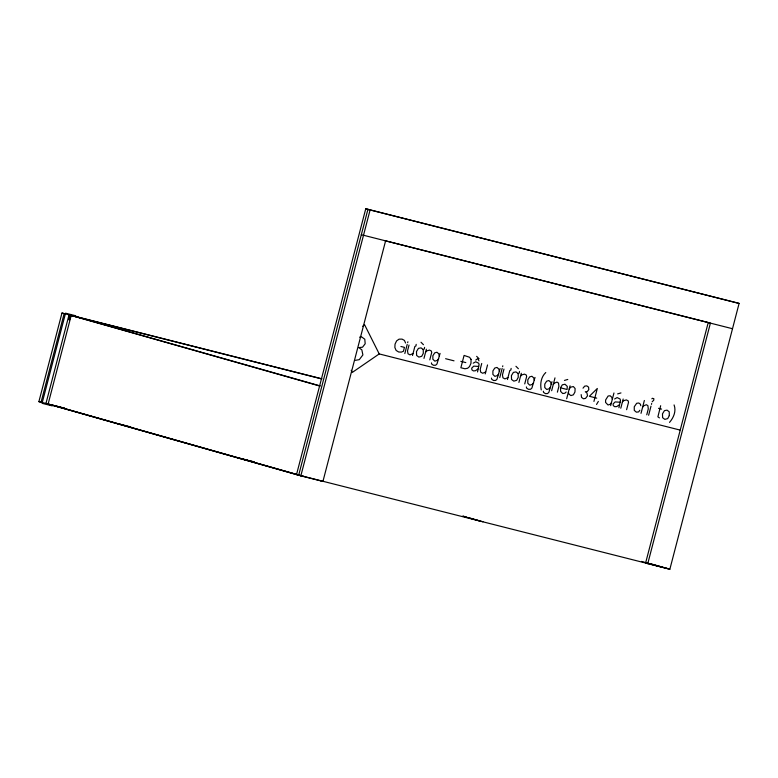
<?xml version="1.0" encoding="UTF-8"?>
<svg xmlns="http://www.w3.org/2000/svg" width="778" height="778" viewBox="0 0 778 778"><rect width="100%" height="100%" fill="white"/><g stroke="black" fill="none" stroke-linecap="round" stroke-linejoin="round"><path stroke-width="1.17" d="M477.527 371.952L479.083 364.668L478.713 363.219L475.718 361.789L473.219 363.18M618.918 407.74L620.474 400.456L620.105 399.007L617.11 397.587L614.61 398.978M61.977 313.028L64.146 313.641L41.059 402.245L38.9 401.633L61.977 313.028L321.956 378.837M70.156 315.197L70.642 315.333L69.485 319.768L68.999 319.622L69.699 315.051M69.135 319.661L70.292 315.236M69.349 319.729L70.497 315.294M71.187 315.489L48.11 404.103L64.564 408.265M647.763 563.642L710.411 323.133L708.243 322.52L645.604 563.019L669.858 569.233L739.1 303.41L365.757 208.767L296.515 474.59L667.699 568.621M298.674 475.202L367.916 209.379L739.1 303.41M385.587 240.908L322.938 481.407L300.843 475.815L370.085 210.002L365.757 208.767M404.823 353.552L407.195 344.44M407.672 342.641L407.896 341.775M409.024 345.072L407.507 350.917L408.022 353.786L409.987 354.865L413.021 353.552M412.515 355.507L414.849 346.541L415.958 345.918L416.191 344.353M423.971 358.405L426.363 349.215M429.787 359.874L431.712 352.502L431.362 351.024L429.524 350.09L426.791 350.888L425.595 352.152M440.085 353.406L436.973 363.997L435.641 365.232L433.492 365.29L431.644 364.036L431.44 362.888M481.728 363.472L480.201 369.326L480.726 372.195L482.691 373.265L485.725 371.962M485.209 373.907L487.543 364.95M500.118 368.607L497.006 379.197L495.674 380.432L493.524 380.491L491.677 379.236L491.472 378.089M499.768 377.593L502.141 368.48M502.607 366.671L502.831 365.806M503.969 369.103L502.442 374.957L502.967 377.826L504.932 378.896L507.966 377.583M507.45 379.538L509.785 370.581L510.903 369.949L511.136 368.393M518.907 382.436L521.309 373.246M524.732 383.904L526.648 376.533L526.307 375.054L524.46 374.121L521.737 374.928L520.54 376.192M535.021 377.447L531.919 388.028L530.577 389.272L528.427 389.321L526.589 388.076L526.385 386.919M551.991 381.735L548.879 392.326L547.547 393.561L545.388 393.619L543.55 392.365L543.345 391.217M551.641 390.721L554.986 377.875M557.379 392.17L558.905 386.316L558.516 383.077L556.999 382.086L554.588 383.039L553.265 384.458M566.676 398.706L570.041 385.8M593.935 401.429L597.31 388.475L589.393 396.284L596.726 398.142M598.35 401.429L596.541 404.472M610.652 405.649L613.959 392.978M620.786 408.226L623.178 399.036M626.601 409.695L628.527 402.323L628.177 400.845L626.339 399.911L623.606 400.709L622.41 401.973M641.014 413.342L644.359 400.495M646.751 414.8L648.278 408.946L647.899 405.698L646.382 404.716L643.96 405.659L642.647 407.089M648.619 415.267L650.991 406.155M651.468 404.356L651.692 403.49M652.129 401.827L653.773 400.164L653.831 398.676L652.295 398.287L651.876 398.832M660.668 405.708L657.896 416.833L659.443 417.893M560.5 387.814L562.338 384.809L565.003 384.244L567.288 386.413L567.084 389.486L560.5 387.814L560.637 391.402L562.718 393.522L564.847 393.24L566.16 391.995M669.527 422.386C673.66 417.591 676.403 411.212 674.079 404.92M639.827 410.259L638.602 411.922L636.365 412.165L634.274 410.366L634.265 406.787L636.686 403.276L638.796 403.014L640.43 404.22L640.771 405.727M611.382 402.858L610.322 404.239L608.026 404.998L605.566 402.391L605.644 399.931L608.124 396.012L610.156 395.759L611.722 397.237L612.344 399.182M545.777 372.516C541.06 376.97 539.971 383.778 541.245 389.914M583.014 388.173L584.657 386.151L586.807 385.869L588.576 387.143L588.8 389.632L587.332 391.538L585.27 391.762L586.952 392.997L587.526 395.798L585.542 398.394L583.442 398.774L581.565 397.393L581.176 394.611M569.195 389.029L570.731 387.162L573.347 386.54L575.117 388.543L574.952 391.995L573.367 394.835L570.877 395.584L568.951 394.125L568.358 392.248M438.675 358.804L437.197 360.418L434.834 361.157L432.86 359.212L432.869 355.75L434.727 352.852L436.973 352.24L438.811 353.902L439.366 356.149M498.708 374.004L497.23 375.618L494.866 376.358L492.892 374.413L492.902 370.941L494.759 368.052L497.006 367.43L498.844 369.103L499.398 371.349M533.62 382.834L532.142 384.458L529.769 385.188L527.805 383.253L527.815 379.781L529.672 376.883L531.909 376.27L533.757 377.933L534.311 380.179M550.581 387.133L549.103 388.747L546.73 389.486L544.765 387.541L544.775 384.079L546.633 381.181L548.879 380.559L550.717 382.231L551.271 384.478M475.728 360.068L477.818 358.6L478.995 360.895M477.964 368.966L475.397 370.756L473.374 370.911L471.925 369.881L471.692 368.179L473.783 366.117L478.616 366.457M619.356 404.755L616.789 406.554L614.766 406.7L613.317 405.669L613.083 403.967L615.174 401.905L620.008 402.245M362.665 326.264L364.668 324.883L379.226 353.922L679.846 430.02M379.226 353.922L352.278 372.438L351.199 370.289M423.232 349.565L421.063 347.883L418.447 348.349L416.483 351.568L416.609 355.42L418.865 357.112L421.725 356.305L423.31 353.3L423.232 349.565L424.341 348.933L424.574 347.377M518.167 373.596L516.009 371.913L513.392 372.39L511.418 375.599L511.545 379.46L513.801 381.142L516.66 380.335L518.245 377.33L518.167 373.596L519.286 372.973L519.51 371.407M564.449 380.432L567.784 379.45M617.635 393.892L620.961 392.919M355.468 360.321L359.28 359.65L362.888 354.933L361.838 349.837L358.775 347.61L362.529 347.202L365.183 343.75L364.794 339.218L361.566 336.903L359.621 337.156M72.724 315.81L320.332 385.956M70.38 315.178L71.907 315.547M384.828 240.645L708.009 322.462M732.506 328.724L361.323 234.703M658.548 408.333L661.611 409.111M460.8 361.332L465.818 362.597M400.913 346.473L404.443 347.367L403.422 351.286L401.36 352.103L398.696 352.006L396.128 350.44L394.864 347.513L395.039 344.158L396.586 340.91L399.065 339.159L402.051 339.12L404.414 340.404L405.581 343.02M445.609 358.707L454.031 360.836M75.777 315.78L65.537 313.184L42.061 403.315L52.301 405.902M70.642 315.333L321.509 378.857M38.9 401.633L64.749 408.246M117.867 423.66L130.772 426.928M240.062 458.33L248.279 460.411M250.623 461.004L254.143 461.899M242.221 458.942L248.094 460.43M250.438 461.023L253.959 461.918M319.593 385.985L69.028 314.876L45.951 403.49L300.843 475.815M650.369 563.7L669.858 569.233M641.471 561.415L661.67 567.026M463.134 516.164L466.635 517.156M468.959 517.817L482.953 521.785M462.764 516.174L479.092 520.803M320.779 480.794L322.938 481.407M55.841 406.058L304.247 476.544M51.98 405.075L300.386 475.572M515.94 366.292L518.381 368.723M476.642 356.343L479.083 358.775M420.995 342.252L423.446 344.693M471.089 359.378L470.962 363.345L469.484 366.613L467.607 368.276L464.952 368.772L460.868 367.741L464.077 355.42L469.552 357.267L471.089 359.378M669.313 415.569L667.728 418.574L664.869 419.381L662.613 417.698L662.486 413.838L664.451 410.628L667.067 410.152L669.236 411.834L669.313 415.569"/></g></svg>
